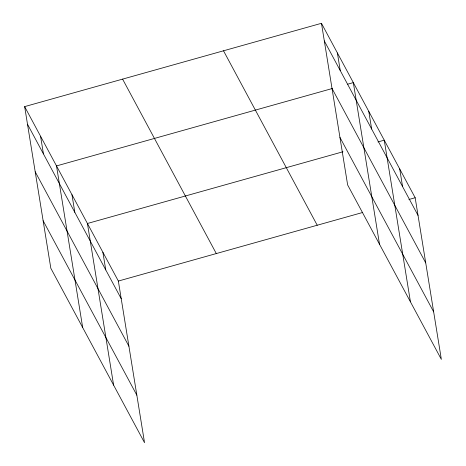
<?xml version="1.0" encoding="UTF-8"?>
<svg xmlns="http://www.w3.org/2000/svg" width="466" height="466" viewBox="0 0 466 466"><rect width="100%" height="100%" fill="white"/><g stroke="black" fill="none" stroke-linecap="round" stroke-linejoin="round"><path stroke-width="0.7" d="M24.646 106.615L118.358 281.056L144.536 442.7L50.829 268.259L24.646 106.615L321.464 23.3L415.171 197.741L441.354 359.385L347.642 184.944L321.464 23.3M332.334 88.499L56.508 165.925L82.686 327.569M347.729 84.183L353.327 82.61L379.505 244.254M342.97 151.759L87.433 223.488L113.611 385.137M377.955 141.944L384.252 140.173L410.43 301.817M118.358 281.056L362.699 212.467M408.874 199.506L415.171 197.741M324.319 40.926L418.031 215.368M332.013 88.453L425.726 262.894M339.947 137.418L433.66 311.859M223.511 50.794L317.224 225.235M122.593 79.121L216.306 253.562M27.5 124.241L121.212 298.683M35.2 171.768L128.907 346.209M43.128 220.738L136.841 395.174M399.712 168.954L402.566 186.581M368.787 111.391L371.641 129.018M337.396 52.955L340.25 70.582M102.893 252.275L105.747 269.901M71.968 194.706L74.822 212.333M40.577 136.27L43.431 153.897"/></g></svg>
